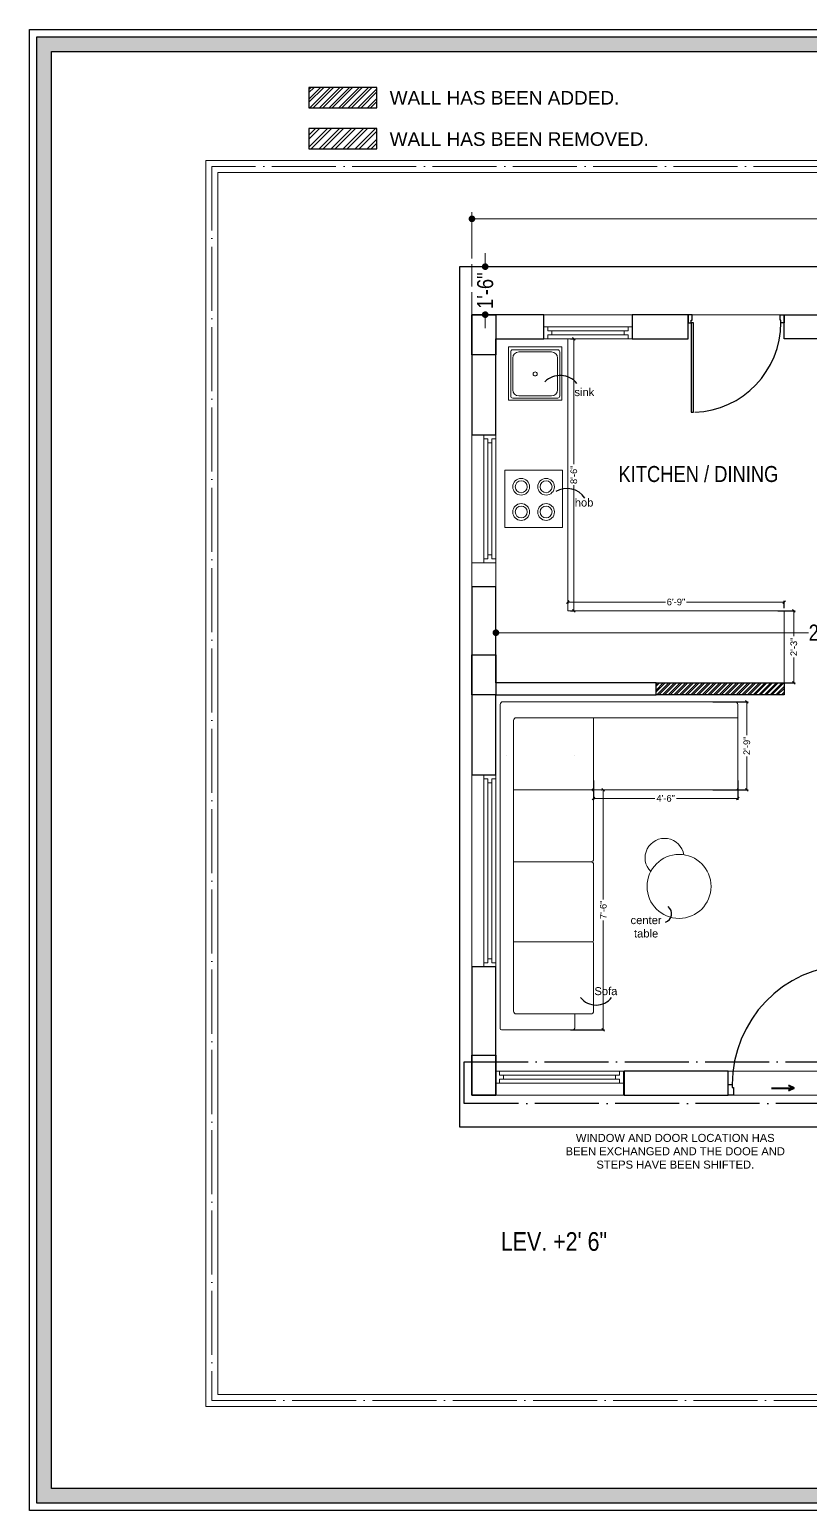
# Model space of a CAD drawing. Header units: millimetres. Extents: x 56222 to 154462, y -172610 to -121287.
# Drawn here: x 151867 to 152160, y -171130 to -170575 of the extents above; entities that cross this region are included whole.
import ezdxf

# ---------------------------------------------------------------- set-up
doc = ezdxf.new("R2010")
doc.units = ezdxf.units.MM
doc.header["$MEASUREMENT"] = 0
doc.header["$PDMODE"] = 35
doc.linetypes.add('ACAD_ISO02W100', pattern=[15, 12, -3])
doc.linetypes.add('ACAD_ISO04W100', pattern=[30, 24, -3, 0, -3])
doc.layers.get('Defpoints').update_dxf_attribs({"color": 220})
for name, color, linetype in [('AR DOOR', 40, 'Continuous'), ('AR ELE-5', 134, 'Continuous'), ('GROUND FLOOR  ( Text )', 251, 'Continuous'), ('str coll', 6, 'Continuous')]:
    doc.layers.add(name, color=color, linetype=linetype)
for name, color, linetype, lineweight in [('CENTERLINE ( COLUMN ) ~ DIM', 7, 'Continuous', 9), ('COLUMN', 1, 'Continuous', 30), ('dim05', 1, 'Continuous', 13), ('ELEVATION ( SPIRAL STAIR )', 250, 'Continuous', 9), ('FUR', 250, 'Continuous', 0), ('FURNITURE', 34, 'Continuous', 9), ('GROUND FLOOR', 7, 'Continuous', 9), ('GROUND FLOOR  ( PLINE )', 251, 'Continuous', 30), ('GROUND FLOOR ( DW_RAIL )', 7, 'Continuous', 9), ('Labelling', 1, 'Continuous', 25), ('NAME PLATE', 7, 'Continuous', 25), ('wall', 7, 'Continuous', 30)]:
    doc.layers.add(name, color=color, linetype=linetype, lineweight=lineweight)
doc.layers.add('XX~SLAB ( PLINE )', color=251, linetype='Continuous', plot=False)
doc.styles.add('Arial', font='arial.ttf')
doc.styles.add('Cn BT~6', font='swissc.ttf', dxfattribs={"height": 6})
doc.styles.add("Cn_BT_0'-0", font='swissc.ttf')
doc.styles.get("Standard").update_dxf_attribs({"font": 'arial.ttf', "height": 6})
doc.styles.add('style4', font='ARIALN.TTF')
doc.dimstyles.new('Cn BT~6', dxfattribs={"dimtxt": 0.18, "dimasz": 2.5, "dimexe": 2.5, "dimexo": 0, "dimgap": 0.09, "dimtad": 0, "dimdec": 3, "dimzin": 3, "dimdsep": 46, "dimlunit": 4, "dimtxsty": 'Cn BT~6', "dimblk": 'DOT', "dimcen": 0.09, "dimdle": 2, "dimclrd": 250, "dimclre": 250, "dimclrt": 5, "dimadec": 0, "dimazin": 0, "dimtfac": 0.75, "dimtdec": 3, "dimtofl": 0, "dimtmove": 0, "dimatfit": 3, "dimfxl": 1, "dimtolj": 1, "dimtzin": 0, "dimlwd": 15, "dimlwe": 15, "dimarcsym": 0})
doc.dimstyles.new('ISO-25', dxfattribs={"dimtxt": 2.5, "dimasz": 1, "dimexe": 0.5, "dimexo": 1, "dimtad": 0, "dimdec": 1, "dimlunit": 4, "dimtxsty": 'Standard', "dimblk": 'OBLIQUE', "dimcen": 2.5, "dimclrd": 1, "dimclre": 1, "dimclrt": 5, "dimadec": 0, "dimazin": 0, "dimtfac": 1, "dimtdec": 1, "dimtmove": 0, "dimatfit": 3, "dimfxl": 1, "dimlwd": -1, "dimarcsym": 0})

# ---------------------------------------------------------------- blocks, each defined once
blk = doc.blocks.new('_Dot')
at = {"color": 0, "linetype": 'ByBlock', "lineweight": -2}
blk.add_line((-0.5, 0), (-1, 0), dxfattribs=at)
at = {"color": 0, "linetype": 'ByBlock', "const_width": 0.5}
blk.add_lwpolyline([(-0.25, 0, 1), (0.25, 0, 1)], format="xyb", close=True, dxfattribs=at)
blk = doc.blocks.new('*D183')
at = {"layer": 'CENTERLINE ( COLUMN ) ~ DIM', "color": 250, "lineweight": 15, "transparency": 16777216}
for p, q in [((152033.19, -170657.45), (152033.19, -170643.03)), ((152438.19, -170657.45), (152438.19, -170643.03)), ((152035.69, -170645.53), (152226.85, -170645.53)), ((152435.69, -170645.53), (152244.54, -170645.53))]:
    blk.add_line(p, q, dxfattribs=at)
at = {"layer": 'Defpoints', "color": 0, "transparency": 16777216}
for p in [(152438.19, -170645.53), (152033.19, -170657.45), (152438.19, -170657.45)]:
    blk.add_point(p, dxfattribs=at)
at = {"layer": 'CENTERLINE ( COLUMN ) ~ DIM', "color": 250, "lineweight": 15, "transparency": 16777216, "xscale": 2.5, "yscale": 2.5, "zscale": 2.5, "rotation": 180}
blk.add_blockref('_Dot', (152033.19, -170645.53), dxfattribs=at)
at = {"layer": 'CENTERLINE ( COLUMN ) ~ DIM', "color": 250, "lineweight": 15, "transparency": 16777216, "xscale": 2.5, "yscale": 2.5, "zscale": 2.5}
blk.add_blockref('_Dot', (152438.19, -170645.53), dxfattribs=at)
at = {"layer": 'CENTERLINE ( COLUMN ) ~ DIM', "color": 5, "transparency": 16777216, "insert": (152235.69, -170645.53), "char_height": 6, "attachment_point": 5, "style": 'Cn BT~6'}
blk.add_mtext('\\A1;33\'-9"', dxfattribs=at)
blk = doc.blocks.new('*D184')
at = {"layer": 'Defpoints', "color": 0, "transparency": 16777216}
for p in [(152033.19, -170663.45), (152033.19, -170681.45), (152038.19, -170681.45)]:
    blk.add_point(p, dxfattribs=at)
at = {"layer": 'ELEVATION ( SPIRAL STAIR )', "color": 250, "lineweight": 15, "transparency": 16777216}
for p, q in [((152038.19, -170660.95), (152038.19, -170658.45)), ((152033.19, -170663.45), (152040.69, -170663.45)), ((152033.19, -170681.45), (152040.69, -170681.45)), ((152038.19, -170683.95), (152038.19, -170686.45))]:
    blk.add_line(p, q, dxfattribs=at)
at = {"layer": 'ELEVATION ( SPIRAL STAIR )', "color": 250, "lineweight": 15, "transparency": 16777216, "xscale": 2.5, "yscale": 2.5, "zscale": 2.5}
for p, rotation in [((152038.19, -170663.45), 270), ((152038.19, -170681.45), 90)]:
    blk.add_blockref('_Dot', p, dxfattribs=dict(at, rotation=rotation))
at = {"layer": 'ELEVATION ( SPIRAL STAIR )', "color": 5, "transparency": 16777216, "insert": (152038.19, -170672.45), "char_height": 6, "attachment_point": 5, "rotation": 90, "style": 'Cn BT~6'}
blk.add_mtext('\\A1;1\'-6"', dxfattribs=at)
blk = doc.blocks.new('LAYOUT FILE')
at = {"layer": 'NAME PLATE', "true_color": 0xd39e00}
h = blk.add_hatch(color=42, dxfattribs=at)
h.paths.add_polyline_path([(3346889.83, -513806.18), (3346889.83, -514260.7), (3347535.56, -514260.7), (3347535.56, -513806.18)])
h.paths.add_polyline_path([(3346894.36, -513810.71), (3347531.03, -513810.71), (3347531.03, -514256.17), (3346894.36, -514256.17)], flags=16)
at = {"layer": 'NAME PLATE', "color": 42, "true_color": 0xd39e00}
for points in [[(3346887.56, -513803.91), (3347537.83, -513803.91), (3347537.83, -514262.96), (3346887.56, -514262.96)], [(3346889.83, -513806.18), (3347535.56, -513806.18), (3347535.56, -514260.7), (3346889.83, -514260.7)], [(3346894.36, -513810.71), (3347531.03, -513810.71), (3347531.03, -514256.17), (3346894.36, -514256.17)]]:
    blk.add_lwpolyline(points, close=True, dxfattribs=at)
blk = doc.blocks.new('*U140')
for points in [[(0, 0), (0, 1120), (-30, 1120), (-30, 0)], [(40, 0), (0, 0), (0, -30), (-10, -30), (-10, -100), (40, -100)], [(-1160, 0), (-1120, 0), (-1120, -30), (-1110, -30), (-1110, -100), (-1160, -100)]]:
    blk.add_lwpolyline(points, close=True)
at = {"layer": 'AR ELE-5', "linetype": 'ByBlock', "ltscale": 15}
blk.add_arc((2, -1), 1122, 92.373, 179.9653, dxfattribs=at)
blk = doc.blocks.new('sf sfs')
at = {"layer": 'FURNITURE'}
blk.add_line((3348685.97, -514612.12), (3348664.42, -514612.12), dxfattribs=at)
blk.add_lwpolyline([(3348664.42, -514612.12), (3348664.42, -514590.57), (3348685.97, -514590.57), (3348685.97, -514612.12)], dxfattribs=at)
for centre, radius in [((3348670.49, -514596.83), 3.14), ((3348670.49, -514596.83), 2.24), ((3348679.82, -514596.83), 3.14), ((3348679.82, -514596.83), 2.24), ((3348670.49, -514606.3), 3.14), ((3348670.49, -514606.3), 2.24), ((3348679.82, -514606.3), 3.14), ((3348679.82, -514606.3), 2.24)]:
    blk.add_circle(centre, radius, dxfattribs=at)
blk = doc.blocks.new("SINK 20'' X 20''")
at = {"layer": 'FURNITURE'}
for p, q in [((3351628.98, -518299.55), (3351628.98, -518283)), ((3351629.75, -518282.23), (3351646.6, -518282.23)), ((3351629.75, -518297.22), (3351629.75, -518285.33)), ((3351632.08, -518283), (3351644.24, -518283)), ((3351646.57, -518285.33), (3351646.57, -518297.22)), ((3351647.38, -518283), (3351647.38, -518299.55)), ((3351646.6, -518300.32), (3351629.75, -518300.32)), ((3351644.24, -518299.55), (3351632.08, -518299.55))]:
    blk.add_line(p, q, dxfattribs=at)
blk.add_lwpolyline([(3351648.16, -518281.09), (3351628.16, -518281.09), (3351628.16, -518301.09), (3351648.16, -518301.09)], close=True, dxfattribs=at)
blk.add_circle((3351638.16, -518291.28), 0.762, dxfattribs=at)
for centre, radius, start, end in [((3351629.75, -518283), 0.775, 90, 180), ((3351632.08, -518285.33), 2.32, 90, 180), ((3351644.24, -518285.33), 2.32, 0, 90), ((3351646.6, -518283), 0.775, 0, 90), ((3351632.08, -518297.22), 2.32, 180, 270), ((3351644.24, -518297.22), 2.32, 270, 0), ((3351629.75, -518299.55), 0.775, 180, 270), ((3351646.6, -518299.55), 0.775, 270, 0)]:
    blk.add_arc(centre, radius, start, end, dxfattribs=at)
blk = doc.blocks.new('*U185')
for points in [[(-40, 0), (0, 0), (0, 30), (10, 30), (10, 100), (-40, 100)], [(0, 0), (0, -1120), (30, -1120), (30, 0)], [(1160, 0), (1120, 0), (1120, 30), (1110, 30), (1110, 100), (1160, 100)]]:
    blk.add_lwpolyline(points, close=True)
at = {"layer": 'AR ELE-5', "linetype": 'ByBlock', "ltscale": 15}
blk.add_arc((-2, 1), 1122, 272.373, 359.9653, dxfattribs=at)
blk = doc.blocks.new('_Oblique')
at = {"layer": 'wall', "color": 0, "lineweight": -2}
blk.add_line((-0.5, -0.5), (0.5, 0.5), dxfattribs=at)
blk = doc.blocks.new('*D188')
at = {"layer": 'Defpoints', "color": 0, "transparency": 16777216}
for p in [(152069.19, -170690.45), (152069.19, -170792.45), (152071.38, -170792.45)]:
    blk.add_point(p, dxfattribs=at)
at = {"layer": 'dim05', "color": 1, "linetype": 'Continuous', "lineweight": -2, "transparency": 16777216}
for p, q in [((152070.19, -170690.45), (152071.88, -170690.45)), ((152070.19, -170792.45), (152071.88, -170792.45))]:
    blk.add_line(p, q, dxfattribs=at)
at = {"layer": 'dim05', "color": 1, "linetype": 'Continuous', "transparency": 16777216}
for p, q in [((152071.38, -170690.45), (152071.38, -170737.5)), ((152071.38, -170792.45), (152071.38, -170745.4))]:
    blk.add_line(p, q, dxfattribs=at)
at = {"layer": 'dim05', "color": 1, "transparency": 16777216}
for p, rotation in [((152071.38, -170690.45), 90), ((152071.38, -170792.45), 270)]:
    blk.add_blockref('_Oblique', p, dxfattribs=dict(at, rotation=rotation))
at = {"layer": 'dim05', "color": 5, "lineweight": 25, "transparency": 16777216, "insert": (152071.38, -170741.45), "char_height": 2.5, "attachment_point": 5, "rotation": 90, "style": 'Arial'}
blk.add_mtext('8\'-6"', dxfattribs=at)
blk = doc.blocks.new('*D189')
at = {"layer": 'Defpoints', "color": 0, "transparency": 16777216}
for p in [(152069.19, -170787.4), (152150.19, -170789.16), (152150.19, -170792.45)]:
    blk.add_point(p, dxfattribs=at)
at = {"layer": 'dim05', "color": 1, "linetype": 'Continuous', "lineweight": -2, "transparency": 16777216}
for p, q in [((152069.19, -170788.4), (152069.19, -170789.66)), ((152150.19, -170791.45), (152150.19, -170788.66))]:
    blk.add_line(p, q, dxfattribs=at)
at = {"layer": 'dim05', "color": 1, "linetype": 'Continuous', "transparency": 16777216}
for p, q in [((152069.19, -170789.16), (152105.74, -170789.16)), ((152150.19, -170789.16), (152113.65, -170789.16))]:
    blk.add_line(p, q, dxfattribs=at)
at = {"layer": 'dim05', "color": 1, "transparency": 16777216, "rotation": 180}
blk.add_blockref('_Oblique', (152069.19, -170789.16), dxfattribs=at)
at = {"layer": 'dim05', "color": 1, "transparency": 16777216}
blk.add_blockref('_Oblique', (152150.19, -170789.16), dxfattribs=at)
at = {"layer": 'dim05', "color": 5, "lineweight": 25, "transparency": 16777216, "insert": (152109.69, -170789.16), "char_height": 2.5, "attachment_point": 5, "style": 'Arial'}
blk.add_mtext('6\'-9"', dxfattribs=at)
blk = doc.blocks.new('*D190')
at = {"layer": 'Defpoints', "color": 0, "transparency": 16777216}
for p in [(152146.8, -170792.45), (152146.8, -170819.45), (152153.85, -170819.45)]:
    blk.add_point(p, dxfattribs=at)
at = {"layer": 'dim05', "color": 1, "linetype": 'Continuous', "lineweight": -2, "transparency": 16777216}
for p, q in [((152147.8, -170792.45), (152154.35, -170792.45)), ((152147.8, -170819.45), (152154.35, -170819.45))]:
    blk.add_line(p, q, dxfattribs=at)
at = {"layer": 'dim05', "color": 1, "linetype": 'Continuous', "transparency": 16777216}
for p, q in [((152153.85, -170792.45), (152153.85, -170801.98)), ((152153.85, -170819.45), (152153.85, -170809.92))]:
    blk.add_line(p, q, dxfattribs=at)
at = {"layer": 'dim05', "color": 1, "transparency": 16777216}
for p, rotation in [((152153.85, -170792.45), 90), ((152153.85, -170819.45), 270)]:
    blk.add_blockref('_Oblique', p, dxfattribs=dict(at, rotation=rotation))
at = {"layer": 'dim05', "color": 5, "lineweight": 25, "transparency": 16777216, "insert": (152153.85, -170805.95), "char_height": 2.5, "attachment_point": 5, "rotation": 90, "style": 'Arial'}
blk.add_mtext('2\'-3"', dxfattribs=at)
blk = doc.blocks.new('*D192')
at = {"layer": 'Defpoints', "color": 0, "transparency": 16777216}
for p in [(152122.47, -170826.53), (152122.47, -170859.53), (152136.24, -170859.53)]:
    blk.add_point(p, dxfattribs=at)
at = {"layer": 'dim05', "color": 1, "linetype": 'Continuous', "lineweight": -2, "transparency": 16777216}
for p, q in [((152123.47, -170826.53), (152136.74, -170826.53)), ((152123.47, -170859.53), (152136.74, -170859.53))]:
    blk.add_line(p, q, dxfattribs=at)
at = {"layer": 'dim05', "color": 1, "linetype": 'Continuous', "transparency": 16777216}
for p, q in [((152136.24, -170826.53), (152136.24, -170839.06)), ((152136.24, -170859.53), (152136.24, -170847))]:
    blk.add_line(p, q, dxfattribs=at)
at = {"layer": 'dim05', "color": 1, "transparency": 16777216}
for p, rotation in [((152136.24, -170826.53), 90), ((152136.24, -170859.53), 270)]:
    blk.add_blockref('_Oblique', p, dxfattribs=dict(at, rotation=rotation))
at = {"layer": 'dim05', "color": 5, "lineweight": 25, "transparency": 16777216, "insert": (152136.24, -170843.03), "char_height": 2.5, "attachment_point": 5, "rotation": 90, "style": 'Arial'}
blk.add_mtext('2\'-9"', dxfattribs=at)
blk = doc.blocks.new('*D193')
at = {"layer": 'Defpoints', "color": 0, "transparency": 16777216}
for p in [(152078.81, -170855.04), (152132.81, -170855.04), (152078.81, -170862.75)]:
    blk.add_point(p, dxfattribs=at)
at = {"layer": 'dim05', "color": 1, "linetype": 'Continuous', "lineweight": -2, "transparency": 16777216}
for p, q in [((152078.81, -170856.04), (152078.81, -170863.25)), ((152132.81, -170856.04), (152132.81, -170863.25))]:
    blk.add_line(p, q, dxfattribs=at)
at = {"layer": 'dim05', "color": 1, "linetype": 'Continuous', "transparency": 16777216}
for p, q in [((152078.81, -170862.75), (152101.81, -170862.75)), ((152132.81, -170862.75), (152109.81, -170862.75))]:
    blk.add_line(p, q, dxfattribs=at)
at = {"layer": 'dim05', "color": 1, "transparency": 16777216, "rotation": 180}
blk.add_blockref('_Oblique', (152078.81, -170862.75), dxfattribs=at)
at = {"layer": 'dim05', "color": 1, "transparency": 16777216}
blk.add_blockref('_Oblique', (152132.81, -170862.75), dxfattribs=at)
at = {"layer": 'dim05', "color": 5, "lineweight": 25, "transparency": 16777216, "insert": (152105.81, -170862.75), "char_height": 2.5, "attachment_point": 5, "style": 'Arial'}
blk.add_mtext('4\'-6"', dxfattribs=at)
blk = doc.blocks.new('*D194')
at = {"layer": 'Defpoints', "color": 0, "transparency": 16777216}
for p in [(152082.78, -170859.53), (152069.14, -170949.53), (152082.43, -170949.53)]:
    blk.add_point(p, dxfattribs=at)
at = {"layer": 'dim05', "color": 1, "linetype": 'Continuous', "lineweight": -2, "transparency": 16777216}
for p, q in [((152081.78, -170859.53), (152081.93, -170859.53)), ((152070.14, -170949.53), (152082.93, -170949.53))]:
    blk.add_line(p, q, dxfattribs=at)
at = {"layer": 'dim05', "color": 1, "linetype": 'Continuous', "transparency": 16777216}
for p, q in [((152082.43, -170859.53), (152082.43, -170900.59)), ((152082.43, -170949.53), (152082.43, -170908.47))]:
    blk.add_line(p, q, dxfattribs=at)
at = {"layer": 'dim05', "color": 1, "transparency": 16777216}
for p, rotation in [((152082.43, -170859.53), 90), ((152082.43, -170949.53), 270)]:
    blk.add_blockref('_Oblique', p, dxfattribs=dict(at, rotation=rotation))
at = {"layer": 'dim05', "color": 5, "lineweight": 25, "transparency": 16777216, "insert": (152082.43, -170904.53), "char_height": 2.5, "attachment_point": 5, "rotation": 90, "style": 'Arial'}
blk.add_mtext('7\'-6"', dxfattribs=at)
blk = doc.blocks.new('*D264')
at = {"layer": 'Defpoints', "color": 0, "transparency": 16777216}
for p in [(152042.19, -170791.95), (152294.19, -170800.65), (152294.19, -170802.89)]:
    blk.add_point(p, dxfattribs=at)
at = {"layer": 'ELEVATION ( SPIRAL STAIR )', "color": 250, "lineweight": 15, "transparency": 16777216}
for p, q in [((152042.19, -170791.95), (152042.19, -170803.15)), ((152294.19, -170802.89), (152294.19, -170798.15)), ((152044.69, -170800.65), (152159.38, -170800.65)), ((152291.69, -170800.65), (152177.01, -170800.65))]:
    blk.add_line(p, q, dxfattribs=at)
at = {"layer": 'ELEVATION ( SPIRAL STAIR )', "color": 250, "lineweight": 15, "transparency": 16777216, "xscale": 2.5, "yscale": 2.5, "zscale": 2.5, "rotation": 180}
blk.add_blockref('_Dot', (152042.19, -170800.65), dxfattribs=at)
at = {"layer": 'ELEVATION ( SPIRAL STAIR )', "color": 250, "lineweight": 15, "transparency": 16777216, "xscale": 2.5, "yscale": 2.5, "zscale": 2.5}
blk.add_blockref('_Dot', (152294.19, -170800.65), dxfattribs=at)
at = {"layer": 'ELEVATION ( SPIRAL STAIR )', "color": 5, "transparency": 16777216, "insert": (152168.19, -170800.65), "char_height": 6, "attachment_point": 5, "style": 'Cn BT~6'}
blk.add_mtext('\\A1;21\'-0"', dxfattribs=at)

msp = doc.modelspace()

# ---------------------------------------------------------------- hatches: boundary and pattern name
at = {"layer": 'ELEVATION ( SPIRAL STAIR )', "lineweight": 5}
h = msp.add_hatch(dxfattribs=at)
h.set_pattern_fill('ANSI32', color=2, scale=8.479723)
h.set_pattern_definition([(45, (-105761.9298, 118722.745), (-2.24852616, 2.24852616), []), (45, (-105760.4308, 118722.745), (-2.24852616, 2.24852616), [])])
h.paths.add_polyline_path([(151997.5502, -170611.6365), (151972.1111, -170611.6365), (151972.1111, -170619.2683), (151997.5502, -170619.2683)])
at = {"layer": 'GROUND FLOOR  ( PLINE )', "lineweight": 5}
h = msp.add_hatch(dxfattribs=at)
h.set_pattern_fill('ANSI32', color=3, scale=6.783779)
h.set_pattern_definition([(45, (-105761.9298, 118722.745), (-1.798820929, 1.798820929), []), (45, (-105760.7306, 118722.745), (-1.798820929, 1.798820929), [])])
h.paths.add_polyline_path([(151997.5502, -170596.2634), (151972.1111, -170596.2634), (151972.1111, -170603.8951), (151997.5502, -170603.8951)])
h = msp.add_hatch(dxfattribs=at)
h.set_pattern_fill('ANSI32', color=3, scale=4)
h.paths.add_polyline_path([(152102.1942, -170819.4502), (152150.1942, -170819.4502), (152150.1942, -170823.9502), (152102.1942, -170823.9502)])
h.paths.add_polyline_path([(152294.1942, -170690.4502), (152298.6942, -170690.4502), (152298.6942, -170819.4502), (152294.1942, -170819.4502)])
h.paths.add_polyline_path([(152357.1942, -170819.4502), (152363.1942, -170819.4502), (152363.1942, -170823.9502), (152357.1942, -170823.9502)])

# ---------------------------------------------------------------- linework, layer by layer
at = {"layer": 'COLUMN'}
for points in [[(152033.1942, -170681.4502), (152042.1942, -170681.4502), (152042.1942, -170696.4502), (152033.1942, -170696.4502)], [(152033.1942, -170808.9502), (152042.1942, -170808.9502), (152042.1942, -170823.9502), (152033.1942, -170823.9502)], [(152033.1942, -170958.9502), (152042.1942, -170958.9502), (152042.1942, -170973.9502), (152033.1942, -170973.9502)]]:
    msp.add_lwpolyline(points, close=True, dxfattribs=at)
at = {"layer": 'ELEVATION ( SPIRAL STAIR )', "color": 5, "lineweight": 40}
for p, q in [((152145.5236, -170971.3769), (152153.9282, -170971.3769)), ((152153.9282, -170971.3769), (152151.8076, -170970.3667)), ((152153.9282, -170971.3769), (152151.8076, -170972.387))]:
    msp.add_line(p, q, dxfattribs=at)
at = {"layer": 'ELEVATION ( SPIRAL STAIR )', "color": 2, "lineweight": 30}
msp.add_lwpolyline([(151997.5502, -170611.6365), (151972.1111, -170611.6365), (151972.1111, -170619.2683), (151997.5502, -170619.2683)], close=True, dxfattribs=at)
at = {"layer": 'FUR'}
for p, q in [((152046.2234, -170846.8577), (152046.2234, -170846.8577)), ((152071.8129, -170846.8578), (152071.8129, -170846.8578))]:
    msp.add_line(p, q, dxfattribs=at)
at = {"layer": 'FURNITURE'}
for p, q in [((152069.1942, -170690.4502), (152069.1942, -170792.4502)), ((152150.1942, -170792.4502), (152069.1942, -170792.4502)), ((152150.1942, -170819.4502), (152150.1942, -170792.4502)), ((152077.8081, -170886.5316), (152048.8081, -170886.5316)), ((152078.3081, -170916.5316), (152048.8081, -170916.5316))]:
    msp.add_line(p, q, dxfattribs=at)
for points in [[(152078.8081, -170832.5316), (152078.8081, -170858.5316, -0.41421356), (152077.8081, -170859.5316, -0.41421356), (152078.8081, -170860.5316), (152078.8081, -170885.5316, -0.41421356), (152077.8081, -170886.5316, -0.41421356), (152078.8081, -170887.5316), (152078.8081, -170916.0316, -0.41421356), (152078.3081, -170916.5316, -0.41421356), (152078.8081, -170917.0316), (152078.8081, -170942.5316, -0.41421356), (152077.8081, -170943.5316), (152052.8081, -170943.5316), (152049.8081, -170943.5316, -0.41421356), (152048.8081, -170942.5316), (152048.8081, -170833.5316, -0.41421356), (152049.8081, -170832.5316), (152132.8081, -170832.5316), (152132.8081, -170827.5316, 0.41421356), (152131.8081, -170826.5316), (152044.8081, -170826.5316, 0.41421356), (152043.8081, -170827.5316), (152043.8081, -170949.0316, 0.41421356), (152044.3081, -170949.5316), (152070.8081, -170949.5316, 0.41421356), (152071.8081, -170948.5316), (152071.8081, -170943.5316)], [(152048.8081, -170859.5316), (152132.3081, -170859.5316, 0.41421356), (152132.8081, -170859.0316), (152132.8081, -170832.5316)]]:
    msp.add_lwpolyline(points, format="xyb", dxfattribs=at)
msp.add_circle((152110.8393, -170895.7482, 0.0693), 12, dxfattribs=at)
msp.add_arc((152105.4028, -170885.0503, 0.0693), 7.3133, 9.197776, 224.680269, dxfattribs=at)
at = {"layer": 'GROUND FLOOR'}
for p, q in [((151933.4442, -170623.7002), (152433.6942, -170623.7002)), ((151933.4442, -170623.7002), (151933.4442, -171090.7002)), ((151937.9442, -170628.2002), (152433.6942, -170628.2002)), ((151937.9442, -170628.2002), (151937.9442, -171086.2002)), ((152033.1942, -170681.4502), (152033.1942, -170973.9502)), ((152433.6942, -170681.4502), (152033.1942, -170681.4502)), ((152060.1942, -170681.4502), (152060.1942, -170690.4502)), ((152093.1942, -170681.4502), (152093.1942, -170690.4502)), ((152150.1942, -170681.4502), (152150.1942, -170690.4502)), ((152042.1942, -170690.4502), (152042.1942, -170810.4502)), ((152294.1942, -170690.4502), (152150.1942, -170690.4502)), ((152042.1942, -170726.4502), (152033.1942, -170726.4502)), ((152042.1942, -170774.4502), (152033.1942, -170774.4502)), ((152042.1942, -170814.9502), (152042.1942, -170973.9502)), ((152150.1942, -170819.4502), (152150.1942, -170823.9502)), ((152150.1942, -170823.9502), (152042.1942, -170823.9502)), ((152042.1942, -170853.9502), (152033.1942, -170853.9502)), ((152042.1942, -170925.9502), (152033.1942, -170925.9502)), ((152042.0388, -170973.9502), (152042.0388, -170964.9502)), ((152090.0388, -170973.9502), (152090.0388, -170964.9502)), ((152192.1942, -170964.9502), (152090.1942, -170964.9502)), ((152090.1942, -170964.9502), (152090.1942, -170973.9502)), ((152433.6942, -170973.9502), (152033.1942, -170973.9502)), ((151937.9442, -171086.2002), (152433.6942, -171086.2002)), ((151933.4442, -171090.7002), (152433.6942, -171090.7002))]:
    msp.add_line(p, q, dxfattribs=at)
at = {"layer": 'GROUND FLOOR', "linetype": 'ACAD_ISO02W100', "ltscale": 0.7}
for p, q in [((152033.1942, -170681.4502), (152033.1942, -170657.4502)), ((152090.1942, -170964.9502), (152042.1942, -170964.9502))]:
    msp.add_line(p, q, dxfattribs=at)
at = {"layer": 'GROUND FLOOR', "color": 1, "linetype": 'ACAD_ISO04W100'}
msp.add_lwpolyline([(152433.6942, -170625.9502), (151935.6942, -170625.9502), (151935.6942, -171088.4502), (152433.6942, -171088.4502)], dxfattribs=at)
at = {"layer": 'GROUND FLOOR', "color": 1, "linetype": 'ACAD_ISO02W100', "ltscale": 0.7}
msp.add_lwpolyline([(152192.1942, -170973.9502), (152192.1942, -170985.9502), (152028.6942, -170985.9502), (152028.6942, -170663.4502), (152433.6942, -170663.4502)], dxfattribs=at)
at = {"layer": 'GROUND FLOOR  ( PLINE )', "color": 3}
for points in [[(151997.5502, -170596.2634), (151972.1111, -170596.2634), (151972.1111, -170603.8951), (151997.5502, -170603.8951)], [(152102.1942, -170819.4502), (152150.1942, -170819.4502), (152150.1942, -170823.9502), (152102.1942, -170823.9502)]]:
    msp.add_lwpolyline(points, close=True, dxfattribs=at)
at = {"layer": 'GROUND FLOOR  ( PLINE )'}
for points in [[(152060.1942, -170681.4502), (152033.1942, -170681.4502), (152033.1942, -170726.4502), (152042.1942, -170726.4502), (152042.1942, -170690.4502), (152060.1942, -170690.4502)], [(152114.1942, -170681.4502), (152093.1942, -170681.4502), (152093.1942, -170690.4502), (152114.1942, -170690.4502)], [(152150.1942, -170681.4502), (152322.6942, -170681.4502), (152322.6942, -170690.4502), (152298.6942, -170690.4502), (152298.6942, -170819.4502), (152294.1942, -170819.4502), (152294.1942, -170819.4502), (152294.1942, -170819.4502), (152294.1942, -170819.4502), (152294.1942, -170819.4502), (152294.1942, -170690.4502), (152150.1942, -170690.4502)], [(152042.1942, -170823.9502), (152102.1942, -170823.9502), (152102.1942, -170819.4502), (152042.1942, -170819.4502), (152042.1942, -170783.4502), (152033.1942, -170783.4502), (152033.1942, -170853.9502), (152042.1942, -170853.9502)], [(152042.1942, -170925.9502), (152033.1942, -170925.9502), (152033.1942, -170973.9502), (152042.1942, -170973.9502)], [(152129.1942, -170964.9502), (152090.1942, -170964.9502), (152090.1942, -170973.9502), (152129.1942, -170973.9502)]]:
    msp.add_lwpolyline(points, close=True, dxfattribs=at)
at = {"layer": 'GROUND FLOOR  ( PLINE )', "color": 6, "linetype": 'ACAD_ISO04W100', "lineweight": 30}
msp.add_lwpolyline([(152030.2769, -170961.489), (152201.2089, -170961.489), (152201.2089, -170977.0873), (152030.2769, -170977.0873)], close=True, dxfattribs=at)
at = {"layer": 'GROUND FLOOR ( DW_RAIL )'}
for points in [[(152093.1942, -170685.9502), (152091.6942, -170685.9502), (152091.6942, -170687.4502), (152090.1942, -170687.4502), (152090.1942, -170688.9502), (152063.1942, -170688.9502), (152063.1942, -170687.4502), (152061.6942, -170687.4502), (152061.6942, -170685.9502), (152060.1942, -170685.9502), (152060.1942, -170690.4502), (152061.6942, -170690.4502), (152061.6942, -170688.9502), (152063.1942, -170688.9502), (152063.1942, -170687.4502), (152090.1942, -170687.4502), (152090.1942, -170688.9502), (152091.6942, -170688.9502), (152091.6942, -170690.4502), (152093.1942, -170690.4502), (152093.1942, -170685.9502), (152060.1942, -170685.9502), (152060.1942, -170690.4502), (152093.1942, -170690.4502)], [(152042.1942, -170774.4502), (152042.1942, -170772.9502), (152040.6942, -170772.9502), (152040.6942, -170771.4502), (152039.1942, -170771.4502), (152039.1942, -170729.4502), (152040.6942, -170729.4502), (152040.6942, -170727.9502), (152042.1942, -170727.9502), (152042.1942, -170726.4502), (152037.6942, -170726.4502), (152037.6942, -170727.9502), (152039.1942, -170727.9502), (152039.1942, -170729.4502), (152040.6942, -170729.4502), (152040.6942, -170771.4502), (152039.1942, -170771.4502), (152039.1942, -170772.9502), (152037.6942, -170772.9502), (152037.6942, -170774.4502), (152042.1942, -170774.4502), (152042.1942, -170726.4502), (152037.6942, -170726.4502), (152037.6942, -170774.4502)], [(152042.1942, -170925.9502), (152042.1942, -170924.4502), (152040.6942, -170924.4502), (152040.6942, -170922.9502), (152039.1942, -170922.9502), (152039.1942, -170856.9502), (152040.6942, -170856.9502), (152040.6942, -170855.4502), (152042.1942, -170855.4502), (152042.1942, -170853.9502), (152037.6942, -170853.9502), (152037.6942, -170855.4502), (152039.1942, -170855.4502), (152039.1942, -170856.9502), (152040.6942, -170856.9502), (152040.6942, -170922.9502), (152039.1942, -170922.9502), (152039.1942, -170924.4502), (152037.6942, -170924.4502), (152037.6942, -170925.9502), (152042.1942, -170925.9502), (152042.1942, -170853.9502), (152037.6942, -170853.9502), (152037.6942, -170925.9502)], [(152090.0388, -170964.9502), (152088.5388, -170964.9502), (152088.5388, -170966.4502), (152087.0388, -170966.4502), (152087.0388, -170967.9502), (152045.0388, -170967.9502), (152045.0388, -170966.4502), (152043.5388, -170966.4502), (152043.5388, -170964.9502), (152042.0388, -170964.9502), (152042.0388, -170969.4502), (152043.5388, -170969.4502), (152043.5388, -170967.9502), (152045.0388, -170967.9502), (152045.0388, -170966.4502), (152087.0388, -170966.4502), (152087.0388, -170967.9502), (152088.5388, -170967.9502), (152088.5388, -170969.4502), (152090.0388, -170969.4502), (152090.0388, -170964.9502), (152042.0388, -170964.9502), (152042.0388, -170969.4502), (152090.0388, -170969.4502)]]:
    msp.add_lwpolyline(points, close=True, dxfattribs=at)
at = {"layer": 'Labelling', "color": 1}
for centre, radius, start, end in [((152066.2517, -170712.3009, -0.0006), 8.0781, 38.947826, 134.850874), ((152068.7532, -170754.5889, -0.0006), 8.0052, 32.564404, 121.051389), ((152104.8131, -170905.9938, -0.0006), 3.2545, 286.189784, 54.761212), ((152079.7336, -170932.7757, -0.0006), 7.4292, 218.870053, 321.659774)]:
    msp.add_arc(centre, radius, start, end, dxfattribs=at)
at = {"layer": 'XX~SLAB ( PLINE )'}
msp.add_lwpolyline([(152028.6942, -170663.4502), (152433.6942, -170663.4502), (152433.6942, -170973.9502), (152424.6942, -170973.9502), (152424.6942, -170955.9502), (152339.1942, -170955.9502), (152339.1942, -170973.9502), (152192.1942, -170973.9502), (152192.1942, -170985.9502), (152028.6942, -170985.9502)], close=True, dxfattribs=at)

# ---------------------------------------------------------------- block references
at = {"lineweight": 35}
msp.add_blockref('sf sfs', (-3196618.8399, 343850.8933), dxfattribs=at)
at = {"layer": 'AR DOOR', "linetype": 'ByBlock', "lineweight": -2, "extrusion": (0, 0, -1)}
for name, p, xscale, yscale, zscale in [('*U185', (-152115.3942, -170684.4502), -0.02999999999997555, 0.02999999999997555, -0.02999999999997555), ('*U140', (-152175.5942, -170969.9502), -0.04000000000002399, 0.04000000000002399, -0.04000000000002399)]:
    msp.add_blockref(name, p, dxfattribs=dict(at, xscale=xscale, yscale=yscale, zscale=zscale))
at = {"layer": 'NAME PLATE', "lineweight": 0, "xscale": 1.209046105522275, "yscale": 1.209046105522275, "zscale": 1.209046105522275}
msp.add_blockref('LAYOUT FILE', (-3894673.9776, 450638.0138, 0.1256), dxfattribs=at)
at = {"layer": 'str coll', "lineweight": 5}
msp.add_blockref("SINK 20'' X 20''", (-3199581.2531, 347587.6234, -0.0006), dxfattribs=at)

# ---------------------------------------------------------------- texts
at = {"layer": 'GROUND FLOOR  ( Text )', "insert": (152118.0841, -170741.2162), "char_height": 6, "attachment_point": 5, "style": "Cn_BT_0'-0"}
msp.add_mtext('KITCHEN / DINING', dxfattribs=at)
at = {"layer": 'GROUND FLOOR  ( Text )', "color": 1, "insert": (152063.9375, -171028.8816), "char_height": 7, "attachment_point": 5, "style": "Cn_BT_0'-0"}
msp.add_mtext('LEV. +2\' 6"', dxfattribs=at)
at = {"layer": 'Labelling', "char_height": 5.087834, "width": 118.925581, "attachment_point": 5, "style": 'style4'}
for s, insert in [('\\A1;\\pxql;{\\fArial|b0|i0|c0|p34;WALL HAS BEEN ADDED.}', (152061.8181, -170600.2009, 0.0263)), ('\\A1;\\pxql;{\\fArial|b0|i0|c0|p34;WALL HAS BEEN REMOVED.}', (152061.8181, -170615.67, 0.0263))]:
    msp.add_mtext(s, dxfattribs=dict(at, insert=insert))
at = {"layer": 'Labelling', "color": 1, "char_height": 3, "attachment_point": 5, "style": 'style4'}
for s, insert, width in [('\\A1;{\\fArial|b0|i0|c0|p34;sink}', (152075.3347, -170710.4905, -0.0006), 33.454272), ('\\A1;{\\fArial|b0|i0|c0|p34;hob}', (152075.2237, -170751.8874, -0.0006), 33.454272), ('\\A1;{\\fArial|b0|i0|c0|p34;center \\Ptable}', (152098.4816, -170910.904, -0.0006), 33.454272), ('\\A1;{\\fArial|b0|i0|c0|p34;Sofa }', (152083.4048, -170935.022, -0.0006), 27.454272), ('\\A1;{\\fArial|b0|i0|c0|p34;WINDOW AND DOOR LOCATION HAS BEEN EXCHANGED AND THE DOOE AND STEPS HAVE BEEN SHIFTED.}', (152109.4192, -170995.0349, -0.0006), 83.701559)]:
    msp.add_mtext(s, dxfattribs=dict(at, insert=insert, width=width))

# ---------------------------------------------------------------- dimensions: what is measured, and where the dimension line sits
at = {"layer": 'CENTERLINE ( COLUMN ) ~ DIM'}
dim = msp.add_linear_dim(base=(152438.1942, -170645.5263), p1=(152033.1942, -170657.4502), p2=(152438.1942, -170657.4502), dimstyle='Cn BT~6', dxfattribs=at)
dim.commit()
dim.dimension.update_dxf_attribs({"geometry": '*D183', "text_midpoint": (152235.6942, -170645.5263)})
at = {"layer": 'dim05', "color": 27, "lineweight": 25, "true_color": 0x7d5120}
for base, p1, p2, picture, middle in [((152071.3811, -170792.4502), (152069.1942, -170690.4502), (152069.1942, -170792.4502), '*D188', (152071.3811, -170741.4502)), ((152153.855, -170819.4502), (152146.8029, -170792.4502), (152146.8029, -170819.4502), '*D190', (152153.855, -170805.9502)), ((152136.2408, -170859.5316), (152122.4686, -170826.5316), (152122.4686, -170859.5316), '*D192', (152136.2408, -170843.0316)), ((152082.4326, -170949.5316), (152082.7766, -170859.5316), (152069.1364, -170949.5316), '*D194', (152082.4326, -170904.5316))]:
    dim = msp.add_linear_dim(base=base, p1=p1, p2=p2, angle=90, dimstyle='ISO-25', override={"dimtxsty": 'Arial'}, dxfattribs=at)
    dim.commit()
    dim.dimension.update_dxf_attribs({"geometry": picture, "text_midpoint": middle})
for base, p1, p2, picture, middle in [((152150.1942, -170789.1574), (152069.1942, -170787.3958), (152150.1942, -170792.4502), '*D189', (152109.6942, -170789.1574)), ((152078.8081, -170862.7512), (152132.8081, -170855.042), (152078.8081, -170855.042), '*D193', (152105.8081, -170862.7512))]:
    dim = msp.add_linear_dim(base=base, p1=p1, p2=p2, dimstyle='ISO-25', override={"dimtxsty": 'Arial'}, dxfattribs=at)
    dim.commit()
    dim.dimension.update_dxf_attribs({"geometry": picture, "text_midpoint": middle})
at = {"layer": 'ELEVATION ( SPIRAL STAIR )', "color": 5}
dim = msp.add_linear_dim(base=(152038.186, -170681.4502), p1=(152033.1942, -170663.4502), p2=(152033.1942, -170681.4502), angle=90, dimstyle='Cn BT~6', dxfattribs=at)
dim.commit()
dim.dimension.update_dxf_attribs({"geometry": '*D184', "text_midpoint": (152038.186, -170672.4502)})
dim = msp.add_linear_dim(base=(152294.1942, -170800.6453), p1=(152042.1942, -170791.9521), p2=(152294.1942, -170802.8852), dimstyle='Cn BT~6', dxfattribs=at)
dim.commit()
dim.dimension.update_dxf_attribs({"geometry": '*D264', "text_midpoint": (152168.1942, -170800.6453)})

doc.saveas('drawing.dxf')
